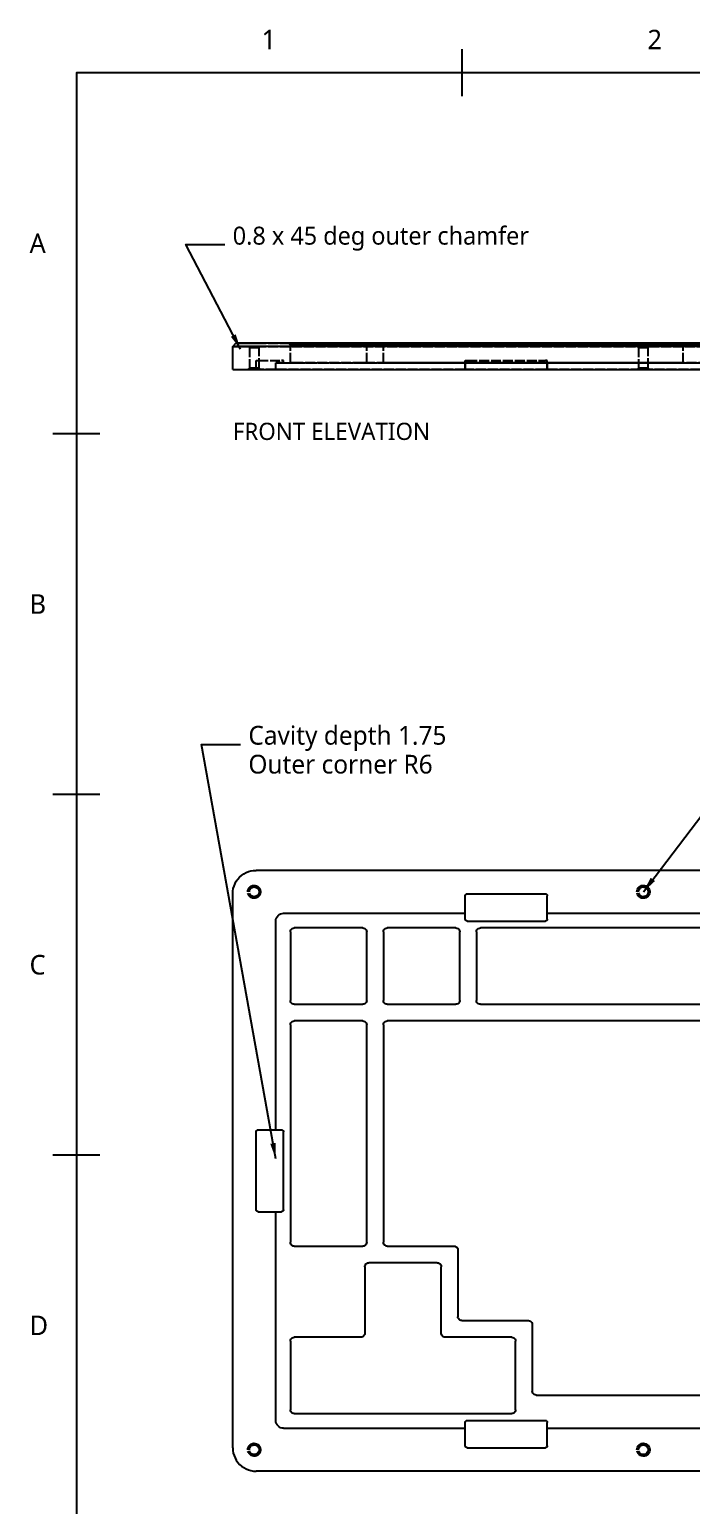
# Model space of a CAD drawing. Header units: millimetres. Extents: x 9 to 415, y 5 to 293.
# Drawn here: x 9 to 93.7, y 103.6 to 292.5 of the extents above; entities that cross this region are included whole.
import ezdxf

# ---------------------------------------------------------------- set-up
doc = ezdxf.new("R2010")
doc.units = ezdxf.units.MM
doc.linetypes.add('DASHED', pattern=[1.524, 1.27, -0.254])
for name, color, linetype in [('DIMENSIONS', 7, 'Continuous'), ('HIDDEN', 7, 'DASHED'), ('NOTES', 7, 'Continuous'), ('SHADED', 7, 'Continuous'), ('VISIBLE', 7, 'Continuous')]:
    doc.layers.add(name, color=color, linetype=linetype)
doc.styles.add('OpenSans', font='OpenSans-Regular.ttf')

msp = doc.modelspace()

# ---------------------------------------------------------------- linework, layer by layer
at = {"layer": 'DIMENSIONS'}
for points in [[(36, 251.6), (29, 265), (34, 265)], [(87.54062, 182.1625), (111, 213), (116, 213)], [(40.5, 148), (31, 201), (36, 201)]]:
    msp.add_lwpolyline(points, dxfattribs=at)
at = {"layer": 'HIDDEN'}
for points in [[(35, 251.975), (35.4, 252.375)], [(35, 251.975), (35.01886, 251.975), (35.07522, 251.975), (35.16835, 251.975), (35.29709, 251.975), (35.45983, 251.975), (35.65451, 251.975), (35.87868, 251.975), (36.12953, 251.975), (36.4039, 251.975), (36.69835, 251.975), (37.00916, 251.975), (37.33244, 251.975), (37.66411, 251.975), (38, 251.975)], [(35, 249), (35, 251.975)], [(35.4, 252.375), (35.41635, 252.375), (35.46519, 252.375), (35.5459, 252.375), (35.65748, 252.375), (35.79852, 252.375), (35.96724, 252.375), (36.16152, 252.375), (36.37893, 252.375), (36.61672, 252.375), (36.8719, 252.375), (37.14127, 252.375), (37.42145, 252.375), (37.70889, 252.375), (38, 252.375)], [(38.375, 251.85), (38.35933, 251.85), (38.31311, 251.85), (38.23864, 251.85), (38.13968, 251.85), (38.02118, 251.85), (37.88908, 251.85), (37.75, 251.85), (37.61092, 251.85), (37.47882, 251.85), (37.36032, 251.85), (37.26136, 251.85), (37.18689, 251.85), (37.14067, 251.85), (37.125, 251.85)], [(37.125, 251.85), (37.14067, 251.85), (37.18689, 251.85), (37.26136, 251.85), (37.36032, 251.85), (37.47882, 251.85), (37.61092, 251.85), (37.75, 251.85), (37.88908, 251.85), (38.02118, 251.85), (38.13968, 251.85), (38.23864, 251.85), (38.31311, 251.85), (38.35933, 251.85), (38.375, 251.85)], [(38.375, 251.85), (38.35933, 251.85), (38.31311, 251.85), (38.23864, 251.85), (38.13968, 251.85), (38.02118, 251.85), (37.88908, 251.85), (37.75, 251.85), (37.61092, 251.85), (37.47882, 251.85), (37.36032, 251.85), (37.26136, 251.85), (37.18689, 251.85), (37.14067, 251.85), (37.125, 251.85)], [(37.125, 251.85), (37.14067, 251.85), (37.18689, 251.85), (37.26136, 251.85), (37.36032, 251.85), (37.47882, 251.85), (37.61092, 251.85), (37.75, 251.85), (37.88908, 251.85), (38.02118, 251.85), (38.13968, 251.85), (38.23864, 251.85), (38.31311, 251.85), (38.35933, 251.85), (38.375, 251.85)], [(37.125, 251.85), (37.125, 249.2)], [(37.125, 251.85), (37.125, 249.2)], [(38, 252.375), (201.78125, 252.375)], [(38, 251.975), (201.78125, 251.975)], [(38.375, 249.2), (38.375, 251.85)], [(38.375, 249.2), (38.375, 251.85)], [(42.875, 252.375), (42.79103, 252.375), (42.70811, 252.375), (42.62729, 252.375), (42.54959, 252.375), (42.47598, 252.375), (42.40738, 252.375), (42.34467, 252.375), (42.28863, 252.375), (42.23996, 252.375), (42.19927, 252.375), (42.16709, 252.375), (42.1438, 252.375), (42.12972, 252.375), (42.125, 252.375)], [(42.125, 252.375), (42.12972, 252.375), (42.1438, 252.375), (42.16709, 252.375), (42.19927, 252.375), (42.23996, 252.375), (42.28863, 252.375), (42.34467, 252.375), (42.40738, 252.375), (42.47598, 252.375), (42.54959, 252.375), (42.62729, 252.375), (42.70811, 252.375), (42.79103, 252.375), (42.875, 252.375)], [(42.125, 252.375), (42.12972, 252.375), (42.1438, 252.375), (42.16709, 252.375), (42.19927, 252.375), (42.23996, 252.375), (42.28863, 252.375), (42.34467, 252.375), (42.40738, 252.375), (42.47598, 252.375), (42.54959, 252.375), (42.62729, 252.375), (42.70811, 252.375), (42.79103, 252.375), (42.875, 252.375)], [(42.875, 252.375), (42.79103, 252.375), (42.70811, 252.375), (42.62729, 252.375), (42.54959, 252.375), (42.47598, 252.375), (42.40738, 252.375), (42.34467, 252.375), (42.28863, 252.375), (42.23996, 252.375), (42.19927, 252.375), (42.16709, 252.375), (42.1438, 252.375), (42.12972, 252.375), (42.125, 252.375)], [(42.125, 252.375), (42.375, 252.125)], [(42.125, 252.375), (42.375, 252.125)], [(42.125, 252.375), (42.375, 252.125)], [(42.125, 252.375), (42.375, 252.125)], [(42.875, 252.125), (42.81902, 252.125), (42.76374, 252.125), (42.70986, 252.125), (42.65806, 252.125), (42.60898, 252.125), (42.56326, 252.125), (42.52145, 252.125), (42.48408, 252.125), (42.45164, 252.125), (42.42452, 252.125), (42.40306, 252.125), (42.38754, 252.125), (42.37814, 252.125), (42.375, 252.125)], [(42.375, 252.125), (42.37814, 252.125), (42.38754, 252.125), (42.40306, 252.125), (42.42452, 252.125), (42.45164, 252.125), (42.48408, 252.125), (42.52145, 252.125), (42.56326, 252.125), (42.60898, 252.125), (42.65806, 252.125), (42.70986, 252.125), (42.76374, 252.125), (42.81902, 252.125), (42.875, 252.125)], [(42.375, 252.125), (42.37814, 252.125), (42.38754, 252.125), (42.40306, 252.125), (42.42452, 252.125), (42.45164, 252.125), (42.48408, 252.125), (42.52145, 252.125), (42.56326, 252.125), (42.60898, 252.125), (42.65806, 252.125), (42.70986, 252.125), (42.76374, 252.125), (42.81902, 252.125), (42.875, 252.125)], [(42.875, 252.125), (42.81902, 252.125), (42.76374, 252.125), (42.70986, 252.125), (42.65806, 252.125), (42.60898, 252.125), (42.56326, 252.125), (42.52145, 252.125), (42.48408, 252.125), (42.45164, 252.125), (42.42452, 252.125), (42.40306, 252.125), (42.38754, 252.125), (42.37814, 252.125), (42.375, 252.125)], [(42.375, 249.875), (42.375, 252.125)], [(42.375, 249.875), (42.375, 252.125)], [(42.375, 249.875), (42.375, 252.125)], [(42.375, 249.875), (42.375, 252.125)], [(185, 252.375), (42.875, 252.375)], [(42.875, 252.375), (165.95, 252.375)], [(42.875, 252.375), (51.65, 252.375)], [(51.65, 252.375), (42.875, 252.375)], [(185, 252.125), (42.875, 252.125)], [(42.875, 252.125), (165.95, 252.125)], [(42.875, 252.125), (51.65, 252.125)], [(51.65, 252.125), (42.875, 252.125)], [(51.65, 252.375), (51.73397, 252.375), (51.81689, 252.375), (51.89771, 252.375), (51.97541, 252.375), (52.04902, 252.375), (52.11762, 252.375), (52.18033, 252.375), (52.23637, 252.375), (52.28504, 252.375), (52.32573, 252.375), (52.35791, 252.375), (52.3812, 252.375), (52.39528, 252.375), (52.4, 252.375)], [(52.4, 252.375), (52.39528, 252.375), (52.3812, 252.375), (52.35791, 252.375), (52.32573, 252.375), (52.28504, 252.375), (52.23637, 252.375), (52.18033, 252.375), (52.11762, 252.375), (52.04902, 252.375), (51.97541, 252.375), (51.89771, 252.375), (51.81689, 252.375), (51.73397, 252.375), (51.65, 252.375)], [(51.65, 252.125), (51.70598, 252.125), (51.76126, 252.125), (51.81514, 252.125), (51.86694, 252.125), (51.91602, 252.125), (51.96174, 252.125), (52.00355, 252.125), (52.04092, 252.125), (52.07336, 252.125), (52.10048, 252.125), (52.12194, 252.125), (52.13746, 252.125), (52.14686, 252.125), (52.15, 252.125)], [(52.15, 252.125), (52.14686, 252.125), (52.13746, 252.125), (52.12194, 252.125), (52.10048, 252.125), (52.07336, 252.125), (52.04092, 252.125), (52.00355, 252.125), (51.96174, 252.125), (51.91602, 252.125), (51.86694, 252.125), (51.81514, 252.125), (51.76126, 252.125), (51.70598, 252.125), (51.65, 252.125)], [(52.4, 252.375), (52.15, 252.125)], [(52.4, 252.375), (52.15, 252.125)], [(52.15, 249.875), (52.15, 252.125)], [(52.15, 249.875), (52.15, 252.125)], [(54.03125, 252.375), (54.03597, 252.375), (54.05005, 252.375), (54.07334, 252.375), (54.10552, 252.375), (54.14621, 252.375), (54.19488, 252.375), (54.25092, 252.375), (54.31363, 252.375), (54.38223, 252.375), (54.45584, 252.375), (54.53354, 252.375), (54.61436, 252.375), (54.69728, 252.375), (54.78125, 252.375)], [(54.78125, 252.375), (54.69728, 252.375), (54.61436, 252.375), (54.53354, 252.375), (54.45584, 252.375), (54.38223, 252.375), (54.31363, 252.375), (54.25092, 252.375), (54.19488, 252.375), (54.14621, 252.375), (54.10552, 252.375), (54.07334, 252.375), (54.05005, 252.375), (54.03597, 252.375), (54.03125, 252.375)], [(54.03125, 252.375), (54.28125, 252.125)], [(54.03125, 252.375), (54.28125, 252.125)], [(54.78125, 252.125), (54.72527, 252.125), (54.66999, 252.125), (54.61611, 252.125), (54.56431, 252.125), (54.51523, 252.125), (54.46951, 252.125), (54.4277, 252.125), (54.39033, 252.125), (54.35789, 252.125), (54.33077, 252.125), (54.30931, 252.125), (54.29379, 252.125), (54.28439, 252.125), (54.28125, 252.125)], [(54.28125, 252.125), (54.28439, 252.125), (54.29379, 252.125), (54.30931, 252.125), (54.33077, 252.125), (54.35789, 252.125), (54.39033, 252.125), (54.4277, 252.125), (54.46951, 252.125), (54.51523, 252.125), (54.56431, 252.125), (54.61611, 252.125), (54.66999, 252.125), (54.72527, 252.125), (54.78125, 252.125)], [(54.28125, 249.875), (54.28125, 252.125)], [(54.28125, 249.875), (54.28125, 252.125)], [(92.13125, 252.375), (54.78125, 252.375)], [(54.78125, 252.375), (92.13125, 252.375)], [(92.13125, 252.125), (54.78125, 252.125)], [(54.78125, 252.125), (92.13125, 252.125)], [(88.16562, 251.85), (88.14995, 251.85), (88.10373, 251.85), (88.02927, 251.85), (87.93031, 251.85), (87.8118, 251.85), (87.6797, 251.85), (87.54062, 251.85), (87.40155, 251.85), (87.26945, 251.85), (87.15094, 251.85), (87.05198, 251.85), (86.97752, 251.85), (86.9313, 251.85), (86.91562, 251.85)], [(86.91562, 251.85), (86.9313, 251.85), (86.97752, 251.85), (87.05198, 251.85), (87.15094, 251.85), (87.26945, 251.85), (87.40155, 251.85), (87.54062, 251.85), (87.6797, 251.85), (87.8118, 251.85), (87.93031, 251.85), (88.02927, 251.85), (88.10373, 251.85), (88.14995, 251.85), (88.16562, 251.85)], [(88.16562, 251.85), (88.14995, 251.85), (88.10373, 251.85), (88.02927, 251.85), (87.93031, 251.85), (87.8118, 251.85), (87.6797, 251.85), (87.54062, 251.85), (87.40155, 251.85), (87.26945, 251.85), (87.15094, 251.85), (87.05198, 251.85), (86.97752, 251.85), (86.9313, 251.85), (86.91562, 251.85)], [(86.91562, 251.85), (86.9313, 251.85), (86.97752, 251.85), (87.05198, 251.85), (87.15094, 251.85), (87.26945, 251.85), (87.40155, 251.85), (87.54062, 251.85), (87.6797, 251.85), (87.8118, 251.85), (87.93031, 251.85), (88.02927, 251.85), (88.10373, 251.85), (88.14995, 251.85), (88.16562, 251.85)], [(86.91562, 251.85), (86.91562, 249.2)], [(86.91562, 251.85), (86.91562, 249.2)], [(88.16562, 249.2), (88.16562, 251.85)], [(88.16562, 249.2), (88.16562, 251.85)], [(92.88125, 252.375), (92.87653, 252.375), (92.86245, 252.375), (92.83916, 252.375), (92.80698, 252.375), (92.76629, 252.375), (92.71762, 252.375), (92.66158, 252.375), (92.59887, 252.375), (92.53027, 252.375), (92.45666, 252.375), (92.37896, 252.375), (92.29814, 252.375), (92.21522, 252.375), (92.13125, 252.375)], [(92.13125, 252.375), (92.21522, 252.375), (92.29814, 252.375), (92.37896, 252.375), (92.45666, 252.375), (92.53027, 252.375), (92.59887, 252.375), (92.66158, 252.375), (92.71762, 252.375), (92.76629, 252.375), (92.80698, 252.375), (92.83916, 252.375), (92.86245, 252.375), (92.87653, 252.375), (92.88125, 252.375)], [(92.63125, 252.125), (92.62811, 252.125), (92.61871, 252.125), (92.60319, 252.125), (92.58173, 252.125), (92.55461, 252.125), (92.52217, 252.125), (92.4848, 252.125), (92.44299, 252.125), (92.39727, 252.125), (92.34819, 252.125), (92.29639, 252.125), (92.24251, 252.125), (92.18723, 252.125), (92.13125, 252.125)], [(92.13125, 252.125), (92.18723, 252.125), (92.24251, 252.125), (92.29639, 252.125), (92.34819, 252.125), (92.39727, 252.125), (92.44299, 252.125), (92.4848, 252.125), (92.52217, 252.125), (92.55461, 252.125), (92.58173, 252.125), (92.60319, 252.125), (92.61871, 252.125), (92.62811, 252.125), (92.63125, 252.125)], [(92.88125, 252.375), (92.63125, 252.125)], [(92.88125, 252.375), (92.63125, 252.125)], [(92.63125, 249.875), (92.63125, 252.125)], [(92.63125, 249.875), (92.63125, 252.125)], [(38, 249), (38, 250.175)], [(38, 250.175), (38.00157, 250.175), (38.00627, 250.175), (38.01403, 250.175), (38.02476, 250.175), (38.03832, 250.175), (38.05454, 250.175), (38.07322, 250.175), (38.09413, 250.175), (38.11699, 250.175), (38.14153, 250.175), (38.16743, 250.175), (38.19437, 250.175), (38.22201, 250.175), (38.25, 250.175)], [(38, 249), (38, 250.175)], [(38, 250.175), (38.00157, 250.175), (38.00627, 250.175), (38.01403, 250.175), (38.02476, 250.175), (38.03832, 250.175), (38.05454, 250.175), (38.07322, 250.175), (38.09413, 250.175), (38.11699, 250.175), (38.14153, 250.175), (38.16743, 250.175), (38.19437, 250.175), (38.22201, 250.175), (38.25, 250.175)], [(38.25, 250.175), (41.25, 250.175)], [(38.25, 250.175), (41.25, 250.175)], [(40.5, 249.875), (40.50629, 249.875), (40.52507, 249.875), (40.55612, 249.875), (40.59903, 249.875), (40.65328, 249.875), (40.71817, 249.875), (40.79289, 249.875), (40.87651, 249.875), (40.96797, 249.875), (41.06612, 249.875), (41.16972, 249.875), (41.27748, 249.875), (41.38804, 249.875), (41.5, 249.875)], [(40.5, 249.875), (40.50629, 249.875), (40.52507, 249.875), (40.55612, 249.875), (40.59903, 249.875), (40.65328, 249.875), (40.71817, 249.875), (40.79289, 249.875), (40.87651, 249.875), (40.96797, 249.875), (41.06612, 249.875), (41.16972, 249.875), (41.27748, 249.875), (41.38804, 249.875), (41.5, 249.875)], [(41.25, 249.875), (40.5, 249.875)], [(41.25, 249.875), (40.5, 249.875)], [(40.5, 249), (40.5, 249.875)], [(40.5, 249), (40.5, 249.875)], [(40.5, 249), (40.5, 249.875)], [(40.5, 249), (40.5, 249.875)], [(41.5, 250.175), (41.49843, 250.175), (41.49373, 250.175), (41.48597, 250.175), (41.47524, 250.175), (41.46168, 250.175), (41.44546, 250.175), (41.42678, 250.175), (41.40587, 250.175), (41.38301, 250.175), (41.35847, 250.175), (41.33257, 250.175), (41.30563, 250.175), (41.27799, 250.175), (41.25, 250.175)], [(41.5, 250.175), (41.49843, 250.175), (41.49373, 250.175), (41.48597, 250.175), (41.47524, 250.175), (41.46168, 250.175), (41.44546, 250.175), (41.42678, 250.175), (41.40587, 250.175), (41.38301, 250.175), (41.35847, 250.175), (41.33257, 250.175), (41.30563, 250.175), (41.27799, 250.175), (41.25, 250.175)], [(41.5, 249.875), (41.49843, 249.875), (41.49373, 249.875), (41.48597, 249.875), (41.47524, 249.875), (41.46168, 249.875), (41.44546, 249.875), (41.42678, 249.875), (41.40587, 249.875), (41.38301, 249.875), (41.35847, 249.875), (41.33257, 249.875), (41.30563, 249.875), (41.27799, 249.875), (41.25, 249.875)], [(41.25, 249.875), (41.27799, 249.875), (41.30563, 249.875), (41.33257, 249.875), (41.35847, 249.875), (41.38301, 249.875), (41.40587, 249.875), (41.42678, 249.875), (41.44546, 249.875), (41.46168, 249.875), (41.47524, 249.875), (41.48597, 249.875), (41.49373, 249.875), (41.49843, 249.875), (41.5, 249.875)], [(41.5, 249.875), (41.5, 250.175)], [(41.5, 249.875), (41.5, 250.175)], [(41.5, 249.875), (64.75, 249.875)], [(41.5, 249.875), (64.75, 249.875)], [(42.875, 249.875), (42.81902, 249.875), (42.76374, 249.875), (42.70986, 249.875), (42.65806, 249.875), (42.60898, 249.875), (42.56326, 249.875), (42.52145, 249.875), (42.48408, 249.875), (42.45164, 249.875), (42.42452, 249.875), (42.40306, 249.875), (42.38754, 249.875), (42.37814, 249.875), (42.375, 249.875)], [(42.375, 249.875), (42.37814, 249.875), (42.38754, 249.875), (42.40306, 249.875), (42.42452, 249.875), (42.45164, 249.875), (42.48408, 249.875), (42.52145, 249.875), (42.56326, 249.875), (42.60898, 249.875), (42.65806, 249.875), (42.70986, 249.875), (42.76374, 249.875), (42.81902, 249.875), (42.875, 249.875)], [(42.375, 249.875), (42.37814, 249.875), (42.38754, 249.875), (42.40306, 249.875), (42.42452, 249.875), (42.45164, 249.875), (42.48408, 249.875), (42.52145, 249.875), (42.56326, 249.875), (42.60898, 249.875), (42.65806, 249.875), (42.70986, 249.875), (42.76374, 249.875), (42.81902, 249.875), (42.875, 249.875)], [(42.875, 249.875), (42.81902, 249.875), (42.76374, 249.875), (42.70986, 249.875), (42.65806, 249.875), (42.60898, 249.875), (42.56326, 249.875), (42.52145, 249.875), (42.48408, 249.875), (42.45164, 249.875), (42.42452, 249.875), (42.40306, 249.875), (42.38754, 249.875), (42.37814, 249.875), (42.375, 249.875)], [(42.875, 249.875), (185, 249.875)], [(165.95, 249.875), (42.875, 249.875)], [(51.65, 249.875), (42.875, 249.875)], [(42.875, 249.875), (51.65, 249.875)], [(51.65, 249.875), (51.70598, 249.875), (51.76126, 249.875), (51.81514, 249.875), (51.86694, 249.875), (51.91602, 249.875), (51.96174, 249.875), (52.00355, 249.875), (52.04092, 249.875), (52.07336, 249.875), (52.10048, 249.875), (52.12194, 249.875), (52.13746, 249.875), (52.14686, 249.875), (52.15, 249.875)], [(52.15, 249.875), (52.14686, 249.875), (52.13746, 249.875), (52.12194, 249.875), (52.10048, 249.875), (52.07336, 249.875), (52.04092, 249.875), (52.00355, 249.875), (51.96174, 249.875), (51.91602, 249.875), (51.86694, 249.875), (51.81514, 249.875), (51.76126, 249.875), (51.70598, 249.875), (51.65, 249.875)], [(54.78125, 249.875), (54.72527, 249.875), (54.66999, 249.875), (54.61611, 249.875), (54.56431, 249.875), (54.51523, 249.875), (54.46951, 249.875), (54.4277, 249.875), (54.39033, 249.875), (54.35789, 249.875), (54.33077, 249.875), (54.30931, 249.875), (54.29379, 249.875), (54.28439, 249.875), (54.28125, 249.875)], [(54.28125, 249.875), (54.28439, 249.875), (54.29379, 249.875), (54.30931, 249.875), (54.33077, 249.875), (54.35789, 249.875), (54.39033, 249.875), (54.4277, 249.875), (54.46951, 249.875), (54.51523, 249.875), (54.56431, 249.875), (54.61611, 249.875), (54.66999, 249.875), (54.72527, 249.875), (54.78125, 249.875)], [(54.78125, 249.875), (92.13125, 249.875)], [(92.13125, 249.875), (54.78125, 249.875)], [(64.75, 249.875), (64.75, 250.175)], [(64.75, 249), (64.75, 250.175)], [(64.75, 250.175), (64.75157, 250.175), (64.75627, 250.175), (64.76403, 250.175), (64.77476, 250.175), (64.78832, 250.175), (64.80454, 250.175), (64.82322, 250.175), (64.84413, 250.175), (64.86699, 250.175), (64.89153, 250.175), (64.91743, 250.175), (64.94437, 250.175), (64.97201, 250.175), (65, 250.175)], [(64.75, 250.175), (64.75157, 250.175), (64.75627, 250.175), (64.76403, 250.175), (64.77476, 250.175), (64.78832, 250.175), (64.80454, 250.175), (64.82322, 250.175), (64.84413, 250.175), (64.86699, 250.175), (64.89153, 250.175), (64.91743, 250.175), (64.94437, 250.175), (64.97201, 250.175), (65, 250.175)], [(64.75, 249.875), (64.75, 250.175)], [(64.75, 249), (64.75, 250.175)], [(64.75, 250.175), (64.75157, 250.175), (64.75627, 250.175), (64.76403, 250.175), (64.77476, 250.175), (64.78832, 250.175), (64.80454, 250.175), (64.82322, 250.175), (64.84413, 250.175), (64.86699, 250.175), (64.89153, 250.175), (64.91743, 250.175), (64.94437, 250.175), (64.97201, 250.175), (65, 250.175)], [(64.75, 250.175), (64.75157, 250.175), (64.75627, 250.175), (64.76403, 250.175), (64.77476, 250.175), (64.78832, 250.175), (64.80454, 250.175), (64.82322, 250.175), (64.84413, 250.175), (64.86699, 250.175), (64.89153, 250.175), (64.91743, 250.175), (64.94437, 250.175), (64.97201, 250.175), (65, 250.175)], [(65, 249.875), (64.97201, 249.875), (64.94437, 249.875), (64.91743, 249.875), (64.89153, 249.875), (64.86699, 249.875), (64.84413, 249.875), (64.82322, 249.875), (64.80454, 249.875), (64.78832, 249.875), (64.77476, 249.875), (64.76403, 249.875), (64.75627, 249.875), (64.75157, 249.875), (64.75, 249.875)], [(64.75, 249.875), (64.75157, 249.875), (64.75627, 249.875), (64.76403, 249.875), (64.77476, 249.875), (64.78832, 249.875), (64.80454, 249.875), (64.82322, 249.875), (64.84413, 249.875), (64.86699, 249.875), (64.89153, 249.875), (64.91743, 249.875), (64.94437, 249.875), (64.97201, 249.875), (65, 249.875)], [(64.75, 249.875), (64.75, 249)], [(64.75, 249.875), (64.75, 249)], [(65, 250.175), (75, 250.175)], [(65, 250.175), (75, 250.175)], [(65, 250.175), (75, 250.175)], [(65, 250.175), (75, 250.175)], [(75, 249.875), (65, 249.875)], [(75, 249.875), (65, 249.875)], [(75.25, 250.175), (75.24843, 250.175), (75.24373, 250.175), (75.23597, 250.175), (75.22524, 250.175), (75.21168, 250.175), (75.19546, 250.175), (75.17678, 250.175), (75.15587, 250.175), (75.13301, 250.175), (75.10847, 250.175), (75.08257, 250.175), (75.05563, 250.175), (75.02799, 250.175), (75, 250.175)], [(75.25, 250.175), (75.24843, 250.175), (75.24373, 250.175), (75.23597, 250.175), (75.22524, 250.175), (75.21168, 250.175), (75.19546, 250.175), (75.17678, 250.175), (75.15587, 250.175), (75.13301, 250.175), (75.10847, 250.175), (75.08257, 250.175), (75.05563, 250.175), (75.02799, 250.175), (75, 250.175)], [(75.25, 250.175), (75.24843, 250.175), (75.24373, 250.175), (75.23597, 250.175), (75.22524, 250.175), (75.21168, 250.175), (75.19546, 250.175), (75.17678, 250.175), (75.15587, 250.175), (75.13301, 250.175), (75.10847, 250.175), (75.08257, 250.175), (75.05563, 250.175), (75.02799, 250.175), (75, 250.175)], [(75.25, 250.175), (75.24843, 250.175), (75.24373, 250.175), (75.23597, 250.175), (75.22524, 250.175), (75.21168, 250.175), (75.19546, 250.175), (75.17678, 250.175), (75.15587, 250.175), (75.13301, 250.175), (75.10847, 250.175), (75.08257, 250.175), (75.05563, 250.175), (75.02799, 250.175), (75, 250.175)], [(75.25, 249.875), (75.24843, 249.875), (75.24373, 249.875), (75.23597, 249.875), (75.22524, 249.875), (75.21168, 249.875), (75.19546, 249.875), (75.17678, 249.875), (75.15587, 249.875), (75.13301, 249.875), (75.10847, 249.875), (75.08257, 249.875), (75.05563, 249.875), (75.02799, 249.875), (75, 249.875)], [(75, 249.875), (75.02799, 249.875), (75.05563, 249.875), (75.08257, 249.875), (75.10847, 249.875), (75.13301, 249.875), (75.15587, 249.875), (75.17678, 249.875), (75.19546, 249.875), (75.21168, 249.875), (75.22524, 249.875), (75.23597, 249.875), (75.24373, 249.875), (75.24843, 249.875), (75.25, 249.875)], [(75.25, 249.875), (75.25, 250.175)], [(75.25, 249), (75.25, 250.175)], [(75.25, 249), (75.25, 250.175)], [(75.25, 249.875), (75.25, 250.175)], [(75.25, 249.875), (114.64062, 249.875)], [(75.25, 249.875), (114.64062, 249.875)], [(75.25, 249.875), (75.25, 249)], [(75.25, 249.875), (75.25, 249)], [(92.63125, 249.875), (92.62811, 249.875), (92.61871, 249.875), (92.60319, 249.875), (92.58173, 249.875), (92.55461, 249.875), (92.52217, 249.875), (92.4848, 249.875), (92.44299, 249.875), (92.39727, 249.875), (92.34819, 249.875), (92.29639, 249.875), (92.24251, 249.875), (92.18723, 249.875), (92.13125, 249.875)], [(92.13125, 249.875), (92.18723, 249.875), (92.24251, 249.875), (92.29639, 249.875), (92.34819, 249.875), (92.39727, 249.875), (92.44299, 249.875), (92.4848, 249.875), (92.52217, 249.875), (92.55461, 249.875), (92.58173, 249.875), (92.60319, 249.875), (92.61871, 249.875), (92.62811, 249.875), (92.63125, 249.875)], [(35, 249), (35.01886, 249), (35.07522, 249), (35.16835, 249), (35.29709, 249), (35.45983, 249), (35.65451, 249), (35.87868, 249), (36.12953, 249), (36.4039, 249), (36.69835, 249), (37.00916, 249), (37.33244, 249), (37.66411, 249), (38, 249)], [(37.125, 249.2), (36.925, 249)], [(37.125, 249.2), (36.925, 249)], [(38.575, 249), (38.55432, 249), (38.4933, 249), (38.39501, 249), (38.26438, 249), (38.10795, 249), (37.93358, 249), (37.75, 249), (37.56642, 249), (37.39205, 249), (37.23562, 249), (37.10499, 249), (37.0067, 249), (36.94568, 249), (36.925, 249)], [(36.925, 249), (36.94568, 249), (37.0067, 249), (37.10499, 249), (37.23562, 249), (37.39205, 249), (37.56642, 249), (37.75, 249), (37.93358, 249), (38.10795, 249), (38.26438, 249), (38.39501, 249), (38.4933, 249), (38.55432, 249), (38.575, 249)], [(38.575, 249), (38.55432, 249), (38.4933, 249), (38.39501, 249), (38.26438, 249), (38.10795, 249), (37.93358, 249), (37.75, 249), (37.56642, 249), (37.39205, 249), (37.23562, 249), (37.10499, 249), (37.0067, 249), (36.94568, 249), (36.925, 249)], [(36.925, 249), (36.94568, 249), (37.0067, 249), (37.10499, 249), (37.23562, 249), (37.39205, 249), (37.56642, 249), (37.75, 249), (37.93358, 249), (38.10795, 249), (38.26438, 249), (38.39501, 249), (38.4933, 249), (38.55432, 249), (38.575, 249)], [(38.375, 249.2), (38.35933, 249.2), (38.31311, 249.2), (38.23864, 249.2), (38.13968, 249.2), (38.02118, 249.2), (37.88908, 249.2), (37.75, 249.2), (37.61092, 249.2), (37.47882, 249.2), (37.36032, 249.2), (37.26136, 249.2), (37.18689, 249.2), (37.14067, 249.2), (37.125, 249.2)], [(37.125, 249.2), (37.14067, 249.2), (37.18689, 249.2), (37.26136, 249.2), (37.36032, 249.2), (37.47882, 249.2), (37.61092, 249.2), (37.75, 249.2), (37.88908, 249.2), (38.02118, 249.2), (38.13968, 249.2), (38.23864, 249.2), (38.31311, 249.2), (38.35933, 249.2), (38.375, 249.2)], [(38.375, 249.2), (38.35933, 249.2), (38.31311, 249.2), (38.23864, 249.2), (38.13968, 249.2), (38.02118, 249.2), (37.88908, 249.2), (37.75, 249.2), (37.61092, 249.2), (37.47882, 249.2), (37.36032, 249.2), (37.26136, 249.2), (37.18689, 249.2), (37.14067, 249.2), (37.125, 249.2)], [(37.125, 249.2), (37.14067, 249.2), (37.18689, 249.2), (37.26136, 249.2), (37.36032, 249.2), (37.47882, 249.2), (37.61092, 249.2), (37.75, 249.2), (37.88908, 249.2), (38.02118, 249.2), (38.13968, 249.2), (38.23864, 249.2), (38.31311, 249.2), (38.35933, 249.2), (38.375, 249.2)], [(38, 249), (201.78125, 249)], [(38, 249), (38.00157, 249), (38.00627, 249), (38.01403, 249), (38.02476, 249), (38.03832, 249), (38.05454, 249), (38.07322, 249), (38.09413, 249), (38.11699, 249), (38.14153, 249), (38.16743, 249), (38.19437, 249), (38.22201, 249), (38.25, 249)], [(38.25, 249), (38.22201, 249), (38.19437, 249), (38.16743, 249), (38.14153, 249), (38.11699, 249), (38.09413, 249), (38.07322, 249), (38.05454, 249), (38.03832, 249), (38.02476, 249), (38.01403, 249), (38.00627, 249), (38.00157, 249), (38, 249)], [(40.5, 249), (38.25, 249)], [(40.5, 249), (38.25, 249)], [(38.575, 249), (38.375, 249.2)], [(38.575, 249), (38.375, 249.2)], [(40.5, 249), (40.50629, 249), (40.52507, 249), (40.55612, 249), (40.59903, 249), (40.65328, 249), (40.71817, 249), (40.79289, 249), (40.87651, 249), (40.96797, 249), (41.06612, 249), (41.16972, 249), (41.27748, 249), (41.38804, 249), (41.5, 249)], [(41.5, 249), (41.38804, 249), (41.27748, 249), (41.16972, 249), (41.06612, 249), (40.96797, 249), (40.87651, 249), (40.79289, 249), (40.71817, 249), (40.65328, 249), (40.59903, 249), (40.55612, 249), (40.52507, 249), (40.50629, 249), (40.5, 249)], [(64.75, 249), (41.5, 249)], [(64.75, 249), (41.5, 249)], [(65, 249), (64.97201, 249), (64.94437, 249), (64.91743, 249), (64.89153, 249), (64.86699, 249), (64.84413, 249), (64.82322, 249), (64.80454, 249), (64.78832, 249), (64.77476, 249), (64.76403, 249), (64.75627, 249), (64.75157, 249), (64.75, 249)], [(64.75, 249), (64.75157, 249), (64.75627, 249), (64.76403, 249), (64.77476, 249), (64.78832, 249), (64.80454, 249), (64.82322, 249), (64.84413, 249), (64.86699, 249), (64.89153, 249), (64.91743, 249), (64.94437, 249), (64.97201, 249), (65, 249)], [(75, 249), (65, 249)], [(75, 249), (65, 249)], [(75.25, 249), (75.24843, 249), (75.24373, 249), (75.23597, 249), (75.22524, 249), (75.21168, 249), (75.19546, 249), (75.17678, 249), (75.15587, 249), (75.13301, 249), (75.10847, 249), (75.08257, 249), (75.05563, 249), (75.02799, 249), (75, 249)], [(75, 249), (75.02799, 249), (75.05563, 249), (75.08257, 249), (75.10847, 249), (75.13301, 249), (75.15587, 249), (75.17678, 249), (75.19546, 249), (75.21168, 249), (75.22524, 249), (75.23597, 249), (75.24373, 249), (75.24843, 249), (75.25, 249)], [(114.64062, 249), (75.25, 249)], [(114.64062, 249), (75.25, 249)], [(86.91562, 249.2), (86.71562, 249)], [(86.91562, 249.2), (86.71562, 249)], [(88.36562, 249), (88.34494, 249), (88.28392, 249), (88.18564, 249), (88.055, 249), (87.89858, 249), (87.7242, 249), (87.54062, 249), (87.35705, 249), (87.18267, 249), (87.02625, 249), (86.89561, 249), (86.79733, 249), (86.73631, 249), (86.71562, 249)], [(86.71562, 249), (86.73631, 249), (86.79733, 249), (86.89561, 249), (87.02625, 249), (87.18267, 249), (87.35705, 249), (87.54062, 249), (87.7242, 249), (87.89858, 249), (88.055, 249), (88.18564, 249), (88.28392, 249), (88.34494, 249), (88.36562, 249)], [(88.36562, 249), (88.34494, 249), (88.28392, 249), (88.18564, 249), (88.055, 249), (87.89858, 249), (87.7242, 249), (87.54062, 249), (87.35705, 249), (87.18267, 249), (87.02625, 249), (86.89561, 249), (86.79733, 249), (86.73631, 249), (86.71562, 249)], [(86.71562, 249), (86.73631, 249), (86.79733, 249), (86.89561, 249), (87.02625, 249), (87.18267, 249), (87.35705, 249), (87.54062, 249), (87.7242, 249), (87.89858, 249), (88.055, 249), (88.18564, 249), (88.28392, 249), (88.34494, 249), (88.36562, 249)], [(88.16562, 249.2), (88.14995, 249.2), (88.10373, 249.2), (88.02927, 249.2), (87.93031, 249.2), (87.8118, 249.2), (87.6797, 249.2), (87.54062, 249.2), (87.40155, 249.2), (87.26945, 249.2), (87.15094, 249.2), (87.05198, 249.2), (86.97752, 249.2), (86.9313, 249.2), (86.91562, 249.2)], [(86.91562, 249.2), (86.9313, 249.2), (86.97752, 249.2), (87.05198, 249.2), (87.15094, 249.2), (87.26945, 249.2), (87.40155, 249.2), (87.54062, 249.2), (87.6797, 249.2), (87.8118, 249.2), (87.93031, 249.2), (88.02927, 249.2), (88.10373, 249.2), (88.14995, 249.2), (88.16562, 249.2)], [(88.16562, 249.2), (88.14995, 249.2), (88.10373, 249.2), (88.02927, 249.2), (87.93031, 249.2), (87.8118, 249.2), (87.6797, 249.2), (87.54062, 249.2), (87.40155, 249.2), (87.26945, 249.2), (87.15094, 249.2), (87.05198, 249.2), (86.97752, 249.2), (86.9313, 249.2), (86.91562, 249.2)], [(86.91562, 249.2), (86.9313, 249.2), (86.97752, 249.2), (87.05198, 249.2), (87.15094, 249.2), (87.26945, 249.2), (87.40155, 249.2), (87.54062, 249.2), (87.6797, 249.2), (87.8118, 249.2), (87.93031, 249.2), (88.02927, 249.2), (88.10373, 249.2), (88.14995, 249.2), (88.16562, 249.2)], [(88.36562, 249), (88.16562, 249.2)], [(88.36562, 249), (88.16562, 249.2)]]:
    msp.add_lwpolyline(points, dxfattribs=at)
at = {"layer": 'SHADED', "true_color": 0x000000}
for points in [[(36, 251.6), (34.76374, 253.21064), (35.38419, 253.53475)], [(87.54062, 182.1625), (88.47298, 183.96617), (89.0301, 183.54235)], [(40.5, 148), (39.80262, 149.90687), (40.49164, 150.03038)]]:
    msp.add_solid(points, dxfattribs=at)
at = {"layer": 'VISIBLE'}
for points in [[(64.375, 284), (64.375, 290)], [(15, 10), (410, 10), (410, 287), (15, 287), (15, 10)], [(35, 251.975), (35.4, 252.375)], [(38, 251.975), (37.66411, 251.975), (37.33244, 251.975), (37.00916, 251.975), (36.69835, 251.975), (36.4039, 251.975), (36.12953, 251.975), (35.87868, 251.975), (35.65451, 251.975), (35.45983, 251.975), (35.29709, 251.975), (35.16835, 251.975), (35.07522, 251.975), (35.01886, 251.975), (35, 251.975)], [(35, 249), (35, 251.975)], [(38, 252.375), (37.70889, 252.375), (37.42145, 252.375), (37.14127, 252.375), (36.8719, 252.375), (36.61672, 252.375), (36.37893, 252.375), (36.16152, 252.375), (35.96724, 252.375), (35.79852, 252.375), (35.65748, 252.375), (35.5459, 252.375), (35.46519, 252.375), (35.41635, 252.375), (35.4, 252.375)], [(201.78125, 252.375), (38, 252.375)], [(201.78125, 251.975), (38, 251.975)], [(35, 249), (35.01886, 249), (35.07522, 249), (35.16835, 249), (35.29709, 249), (35.45983, 249), (35.65451, 249), (35.87868, 249), (36.12953, 249), (36.4039, 249), (36.69835, 249), (37.00916, 249), (37.33244, 249), (37.66411, 249), (38, 249)], [(38, 249), (201.78125, 249)], [(12, 240.83333), (18, 240.83333)], [(12, 194.66667), (18, 194.66667)], [(35, 181.9125), (35.01886, 182.24839), (35.07522, 182.58006), (35.16835, 182.90334), (35.29709, 183.21415), (35.45983, 183.5086), (35.65451, 183.78297), (35.87868, 184.03382), (36.12953, 184.25799), (36.4039, 184.45267), (36.69835, 184.61541), (37.00916, 184.74415), (37.33244, 184.83728), (37.66411, 184.89364), (38, 184.9125)], [(201.78125, 184.9125), (38, 184.9125)], [(35, 111), (35, 181.9125)], [(36.925, 182.1625), (36.94429, 182.33985), (37.00125, 182.50891), (37.09322, 182.66177), (37.21591, 182.79128), (37.36356, 182.8914), (37.52929, 182.95743), (37.70534, 182.98629), (37.88347, 182.97663), (38.05536, 182.92891), (38.21298, 182.84534), (38.34895, 182.72985), (38.45691, 182.58783), (38.53181, 182.42592), (38.57016, 182.2517), (38.57016, 182.0733), (38.53181, 181.89908), (38.45691, 181.73717), (38.34895, 181.59515), (38.21298, 181.47966), (38.05536, 181.39609), (37.88347, 181.34837), (37.70534, 181.33871), (37.52929, 181.36757), (37.36356, 181.4336), (37.21591, 181.53372), (37.09322, 181.66323), (37.00125, 181.81609), (36.94429, 181.98515)], [(37.125, 182.1625), (37.14464, 182.31793), (37.20231, 182.4636), (37.29439, 182.59034), (37.41511, 182.6902), (37.55686, 182.75691), (37.71076, 182.78627), (37.86711, 182.77643), (38.01611, 182.72802), (38.14839, 182.64407), (38.25564, 182.52987), (38.33111, 182.39258), (38.37007, 182.24083), (38.37007, 182.08417), (38.33111, 181.93242), (38.25564, 181.79513), (38.14839, 181.68093), (38.01611, 181.59698), (37.86711, 181.54857), (37.71076, 181.53873), (37.55686, 181.56809), (37.41511, 181.6348), (37.29439, 181.73466), (37.20231, 181.8614), (37.14464, 182.00707)], [(64.75, 181.6625), (64.76903, 181.75817), (64.82322, 181.83928), (64.90433, 181.89347), (65, 181.9125)], [(64.75, 179.4125), (64.75, 181.6625)], [(65, 181.9125), (75, 181.9125)], [(75, 181.9125), (75.09567, 181.89347), (75.17678, 181.83928), (75.23097, 181.75817), (75.25, 181.6625)], [(75.25, 179.4125), (75.25, 181.6625)], [(86.71562, 182.1625), (86.73491, 182.33985), (86.79188, 182.50891), (86.88385, 182.66177), (87.00653, 182.79128), (87.15419, 182.8914), (87.31991, 182.95743), (87.49596, 182.98629), (87.6741, 182.97663), (87.84599, 182.92891), (88.0036, 182.84534), (88.13957, 182.72985), (88.24753, 182.58783), (88.32244, 182.42592), (88.36079, 182.2517), (88.36079, 182.0733), (88.32244, 181.89908), (88.24753, 181.73717), (88.13957, 181.59515), (88.0036, 181.47966), (87.84599, 181.39609), (87.6741, 181.34837), (87.49596, 181.33871), (87.31991, 181.36757), (87.15419, 181.4336), (87.00653, 181.53372), (86.88385, 181.66323), (86.79188, 181.81609), (86.73491, 181.98515)], [(86.91562, 182.1625), (86.93526, 182.31793), (86.99293, 182.4636), (87.08502, 182.59034), (87.20573, 182.6902), (87.34749, 182.75691), (87.50138, 182.78627), (87.65774, 182.77643), (87.80674, 182.72802), (87.93901, 182.64407), (88.04626, 182.52987), (88.12174, 182.39258), (88.1607, 182.24083), (88.1607, 182.08417), (88.12174, 181.93242), (88.04626, 181.79513), (87.93901, 181.68093), (87.80674, 181.59698), (87.65774, 181.54857), (87.50138, 181.53873), (87.34749, 181.56809), (87.20573, 181.6348), (87.08502, 181.73466), (86.99293, 181.8614), (86.93526, 182.00707)], [(40.5, 178.4125), (40.51921, 178.60759), (40.57612, 178.79518), (40.66853, 178.96807), (40.79289, 179.11961), (40.94443, 179.24397), (41.11732, 179.33638), (41.30491, 179.39329), (41.5, 179.4125)], [(40.5, 151.70625), (40.5, 178.4125)], [(41.5, 179.4125), (64.75, 179.4125)], [(64.75, 178.6625), (64.75, 179.4125)], [(65, 178.4125), (64.90433, 178.43153), (64.82322, 178.48572), (64.76903, 178.56683), (64.75, 178.6625)], [(65, 178.4125), (75, 178.4125)], [(75.25, 178.6625), (75.23097, 178.56683), (75.17678, 178.48572), (75.09567, 178.43153), (75, 178.4125)], [(75.25, 178.6625), (75.25, 179.4125)], [(75.25, 179.4125), (114.64062, 179.4125)], [(42.375, 177.0375), (42.39204, 177.16691), (42.44199, 177.2875), (42.52145, 177.39105), (42.625, 177.47051), (42.74559, 177.52046), (42.875, 177.5375)], [(42.375, 177.0375), (42.375, 168.2625)], [(51.65, 177.5375), (42.875, 177.5375)], [(51.65, 177.5375), (51.77941, 177.52046), (51.9, 177.47051), (52.00355, 177.39105), (52.08301, 177.2875), (52.13296, 177.16691), (52.15, 177.0375)], [(52.15, 168.2625), (52.15, 177.0375)], [(54.28125, 177.0375), (54.29829, 177.16691), (54.34824, 177.2875), (54.4277, 177.39105), (54.53125, 177.47051), (54.65184, 177.52046), (54.78125, 177.5375)], [(54.28125, 177.0375), (54.28125, 168.2625)], [(63.55625, 177.5375), (54.78125, 177.5375)], [(63.55625, 177.5375), (63.68566, 177.52046), (63.80625, 177.47051), (63.9098, 177.39105), (63.98926, 177.2875), (64.03921, 177.16691), (64.05625, 177.0375)], [(64.05625, 168.2625), (64.05625, 177.0375)], [(66.1875, 177.0375), (66.20454, 177.16691), (66.25449, 177.2875), (66.33395, 177.39105), (66.4375, 177.47051), (66.55809, 177.52046), (66.6875, 177.5375)], [(66.1875, 177.0375), (66.1875, 168.2625)], [(104.0375, 177.5375), (66.6875, 177.5375)], [(42.875, 167.7625), (42.74559, 167.77954), (42.625, 167.82949), (42.52145, 167.90895), (42.44199, 168.0125), (42.39204, 168.13309), (42.375, 168.2625)], [(52.15, 168.2625), (52.13296, 168.13309), (52.08301, 168.0125), (52.00355, 167.90895), (51.9, 167.82949), (51.77941, 167.77954), (51.65, 167.7625)], [(54.78125, 167.7625), (54.65184, 167.77954), (54.53125, 167.82949), (54.4277, 167.90895), (54.34824, 168.0125), (54.29829, 168.13309), (54.28125, 168.2625)], [(64.05625, 168.2625), (64.03921, 168.13309), (63.98926, 168.0125), (63.9098, 167.90895), (63.80625, 167.82949), (63.68566, 167.77954), (63.55625, 167.7625)], [(66.6875, 167.7625), (66.55809, 167.77954), (66.4375, 167.82949), (66.33395, 167.90895), (66.25449, 168.0125), (66.20454, 168.13309), (66.1875, 168.2625)], [(42.875, 167.7625), (51.65, 167.7625)], [(54.78125, 167.7625), (63.55625, 167.7625)], [(66.6875, 167.7625), (104.0375, 167.7625)], [(42.375, 165.13125), (42.39204, 165.26066), (42.44199, 165.38125), (42.52145, 165.4848), (42.625, 165.56426), (42.74559, 165.61421), (42.875, 165.63125)], [(42.375, 165.13125), (42.375, 137.30625)], [(51.65, 165.63125), (42.875, 165.63125)], [(51.65, 165.63125), (51.77941, 165.61421), (51.9, 165.56426), (52.00355, 165.4848), (52.08301, 165.38125), (52.13296, 165.26066), (52.15, 165.13125)], [(52.15, 137.30625), (52.15, 165.13125)], [(54.28125, 165.13125), (54.29829, 165.26066), (54.34824, 165.38125), (54.4277, 165.4848), (54.53125, 165.56426), (54.65184, 165.61421), (54.78125, 165.63125)], [(54.28125, 165.13125), (54.28125, 137.30625)], [(196.90625, 165.63125), (54.78125, 165.63125)], [(38, 151.45625), (38.01903, 151.55192), (38.07322, 151.63303), (38.15433, 151.68722), (38.25, 151.70625)], [(38, 141.45625), (38, 151.45625)], [(38.25, 151.70625), (40.5, 151.70625)], [(40.5, 151.70625), (41.25, 151.70625)], [(41.25, 151.70625), (41.34567, 151.68722), (41.42678, 151.63303), (41.48097, 151.55192), (41.5, 151.45625)], [(41.5, 141.45625), (41.5, 151.45625)], [(12, 148.5), (18, 148.5)], [(38.25, 141.20625), (38.15433, 141.22528), (38.07322, 141.27947), (38.01903, 141.36058), (38, 141.45625)], [(38.25, 141.20625), (40.5, 141.20625)], [(40.5, 141.20625), (41.25, 141.20625)], [(40.5, 114.5), (40.5, 141.20625)], [(41.5, 141.45625), (41.48097, 141.36058), (41.42678, 141.27947), (41.34567, 141.22528), (41.25, 141.20625)], [(42.875, 136.80625), (42.74559, 136.82329), (42.625, 136.87324), (42.52145, 136.9527), (42.44199, 137.05625), (42.39204, 137.17684), (42.375, 137.30625)], [(42.875, 136.80625), (51.65, 136.80625)], [(52.15, 137.30625), (52.13296, 137.17684), (52.08301, 137.05625), (52.00355, 136.9527), (51.9, 136.87324), (51.77941, 136.82329), (51.65, 136.80625)], [(54.78125, 136.80625), (54.65184, 136.82329), (54.53125, 136.87324), (54.4277, 136.9527), (54.34824, 137.05625), (54.29829, 137.17684), (54.28125, 137.30625)], [(54.78125, 136.80625), (63.30625, 136.80625)], [(63.30625, 136.80625), (63.43566, 136.78921), (63.55625, 136.73926), (63.6598, 136.6598), (63.73926, 136.55625), (63.78921, 136.43566), (63.80625, 136.30625)], [(63.80625, 136.30625), (63.80625, 127.78125)], [(51.9, 134.175), (51.91704, 134.30441), (51.96699, 134.425), (52.04645, 134.52855), (52.15, 134.60801), (52.27059, 134.65796), (52.4, 134.675)], [(51.9, 134.175), (51.9, 125.65)], [(61.175, 134.675), (52.4, 134.675)], [(61.175, 134.675), (61.30441, 134.65796), (61.425, 134.60801), (61.52855, 134.52855), (61.60801, 134.425), (61.65796, 134.30441), (61.675, 134.175)], [(61.675, 125.65), (61.675, 134.175)], [(64.30625, 127.28125), (64.17684, 127.29829), (64.05625, 127.34824), (63.9527, 127.4277), (63.87324, 127.53125), (63.82329, 127.65184), (63.80625, 127.78125)], [(64.30625, 127.28125), (72.83125, 127.28125)], [(72.83125, 127.28125), (72.96066, 127.26421), (73.08125, 127.21426), (73.1848, 127.1348), (73.26426, 127.03125), (73.31421, 126.91066), (73.33125, 126.78125)], [(73.33125, 126.78125), (73.33125, 118.25625)], [(42.375, 124.65), (42.39204, 124.77941), (42.44199, 124.9), (42.52145, 125.00355), (42.625, 125.08301), (42.74559, 125.13296), (42.875, 125.15)], [(51.4, 125.15), (42.875, 125.15)], [(51.9, 125.65), (51.88296, 125.52059), (51.83301, 125.4), (51.75355, 125.29645), (51.65, 125.21699), (51.52941, 125.16704), (51.4, 125.15)], [(62.175, 125.15), (62.04559, 125.16704), (61.925, 125.21699), (61.82145, 125.29645), (61.74199, 125.4), (61.69204, 125.52059), (61.675, 125.65)], [(70.7, 125.15), (62.175, 125.15)], [(70.7, 125.15), (70.82941, 125.13296), (70.95, 125.08301), (71.05355, 125.00355), (71.13301, 124.9), (71.18296, 124.77941), (71.2, 124.65)], [(42.375, 124.65), (42.375, 115.875)], [(71.2, 115.875), (71.2, 124.65)], [(73.83125, 117.75625), (73.70184, 117.77329), (73.58125, 117.82324), (73.4777, 117.9027), (73.39824, 118.00625), (73.34829, 118.12684), (73.33125, 118.25625)], [(73.83125, 117.75625), (196.90625, 117.75625)], [(42.875, 115.375), (42.74559, 115.39204), (42.625, 115.44199), (42.52145, 115.52145), (42.44199, 115.625), (42.39204, 115.74559), (42.375, 115.875)], [(42.875, 115.375), (70.7, 115.375)], [(71.2, 115.875), (71.18296, 115.74559), (71.13301, 115.625), (71.05355, 115.52145), (70.95, 115.44199), (70.82941, 115.39204), (70.7, 115.375)], [(41.5, 113.5), (41.30491, 113.51921), (41.11732, 113.57612), (40.94443, 113.66853), (40.79289, 113.79289), (40.66853, 113.94443), (40.57612, 114.11732), (40.51921, 114.30491), (40.5, 114.5)], [(41.5, 113.5), (64.75, 113.5)], [(64.75, 114.25), (64.76903, 114.34567), (64.82322, 114.42678), (64.90433, 114.48097), (65, 114.5)], [(64.75, 113.5), (64.75, 114.25)], [(64.75, 111.25), (64.75, 113.5)], [(65, 114.5), (75, 114.5)], [(75, 114.5), (75.09567, 114.48097), (75.17678, 114.42678), (75.23097, 114.34567), (75.25, 114.25)], [(75.25, 113.5), (75.25, 114.25)], [(75.25, 111.25), (75.25, 113.5)], [(75.25, 113.5), (114.64062, 113.5)], [(36.925, 110.75), (36.94429, 110.92735), (37.00125, 111.09641), (37.09322, 111.24927), (37.21591, 111.37878), (37.36356, 111.4789), (37.52929, 111.54493), (37.70534, 111.57379), (37.88347, 111.56413), (38.05536, 111.51641), (38.21298, 111.43284), (38.34895, 111.31735), (38.45691, 111.17533), (38.53181, 111.01342), (38.57016, 110.8392), (38.57016, 110.6608), (38.53181, 110.48658), (38.45691, 110.32467), (38.34895, 110.18265), (38.21298, 110.06716), (38.05536, 109.98359), (37.88347, 109.93587), (37.70534, 109.92621), (37.52929, 109.95507), (37.36356, 110.0211), (37.21591, 110.12122), (37.09322, 110.25073), (37.00125, 110.40359), (36.94429, 110.57265)], [(86.71562, 110.75), (86.73491, 110.92735), (86.79188, 111.09641), (86.88385, 111.24927), (87.00653, 111.37878), (87.15419, 111.4789), (87.31991, 111.54493), (87.49596, 111.57379), (87.6741, 111.56413), (87.84599, 111.51641), (88.0036, 111.43284), (88.13957, 111.31735), (88.24753, 111.17533), (88.32244, 111.01342), (88.36079, 110.8392), (88.36079, 110.6608), (88.32244, 110.48658), (88.24753, 110.32467), (88.13957, 110.18265), (88.0036, 110.06716), (87.84599, 109.98359), (87.6741, 109.93587), (87.49596, 109.92621), (87.31991, 109.95507), (87.15419, 110.0211), (87.00653, 110.12122), (86.88385, 110.25073), (86.79188, 110.40359), (86.73491, 110.57265)], [(35, 111), (35.01886, 110.66411), (35.07522, 110.33244), (35.16835, 110.00916), (35.29709, 109.69835), (35.45983, 109.4039), (35.65451, 109.12953), (35.87868, 108.87868), (36.12953, 108.65451), (36.4039, 108.45983), (36.69835, 108.29709), (37.00916, 108.16835), (37.33244, 108.07522), (37.66411, 108.01886), (38, 108)], [(37.125, 110.75), (37.14464, 110.90543), (37.20231, 111.0511), (37.29439, 111.17784), (37.41511, 111.2777), (37.55686, 111.34441), (37.71076, 111.37377), (37.86711, 111.36393), (38.01611, 111.31552), (38.14839, 111.23157), (38.25564, 111.11737), (38.33111, 110.98008), (38.37007, 110.82833), (38.37007, 110.67167), (38.33111, 110.51992), (38.25564, 110.38263), (38.14839, 110.26843), (38.01611, 110.18448), (37.86711, 110.13607), (37.71076, 110.12623), (37.55686, 110.15559), (37.41511, 110.2223), (37.29439, 110.32216), (37.20231, 110.4489), (37.14464, 110.59457)], [(65, 111), (64.90433, 111.01903), (64.82322, 111.07322), (64.76903, 111.15433), (64.75, 111.25)], [(65, 111), (75, 111)], [(75.25, 111.25), (75.23097, 111.15433), (75.17678, 111.07322), (75.09567, 111.01903), (75, 111)], [(86.91562, 110.75), (86.93526, 110.90543), (86.99293, 111.0511), (87.08502, 111.17784), (87.20573, 111.2777), (87.34749, 111.34441), (87.50138, 111.37377), (87.65774, 111.36393), (87.80674, 111.31552), (87.93901, 111.23157), (88.04626, 111.11737), (88.12174, 110.98008), (88.1607, 110.82833), (88.1607, 110.67167), (88.12174, 110.51992), (88.04626, 110.38263), (87.93901, 110.26843), (87.80674, 110.18448), (87.65774, 110.13607), (87.50138, 110.12623), (87.34749, 110.15559), (87.20573, 110.2223), (87.08502, 110.32216), (86.99293, 110.4489), (86.93526, 110.59457)], [(201.78125, 108), (38, 108)]]:
    msp.add_lwpolyline(points, dxfattribs=at)

# ---------------------------------------------------------------- texts
at = {"layer": 'NOTES', "style": 'OpenSans'}
for s, height, p in [('1', 2.5, (38.6875, 290)), ('2', 2.5, (88.0625, 290)), ('A', 2.5, (9, 263.91667)), ('0.8 x 45 deg outer chamfer', 2.3, (35, 265)), ('FRONT ELEVATION', 2.2, (35, 240)), ('B', 2.5, (9, 217.75)), ('Cavity depth 1.75', 2.4, (37, 201)), ('Outer corner R6', 2.4, (37, 197.3)), ('C', 2.5, (9, 171.58333)), ('D', 2.5, (9, 125.41667))]:
    msp.add_text(s, height=height, dxfattribs=at).set_placement(p)

doc.saveas('drawing.dxf')
